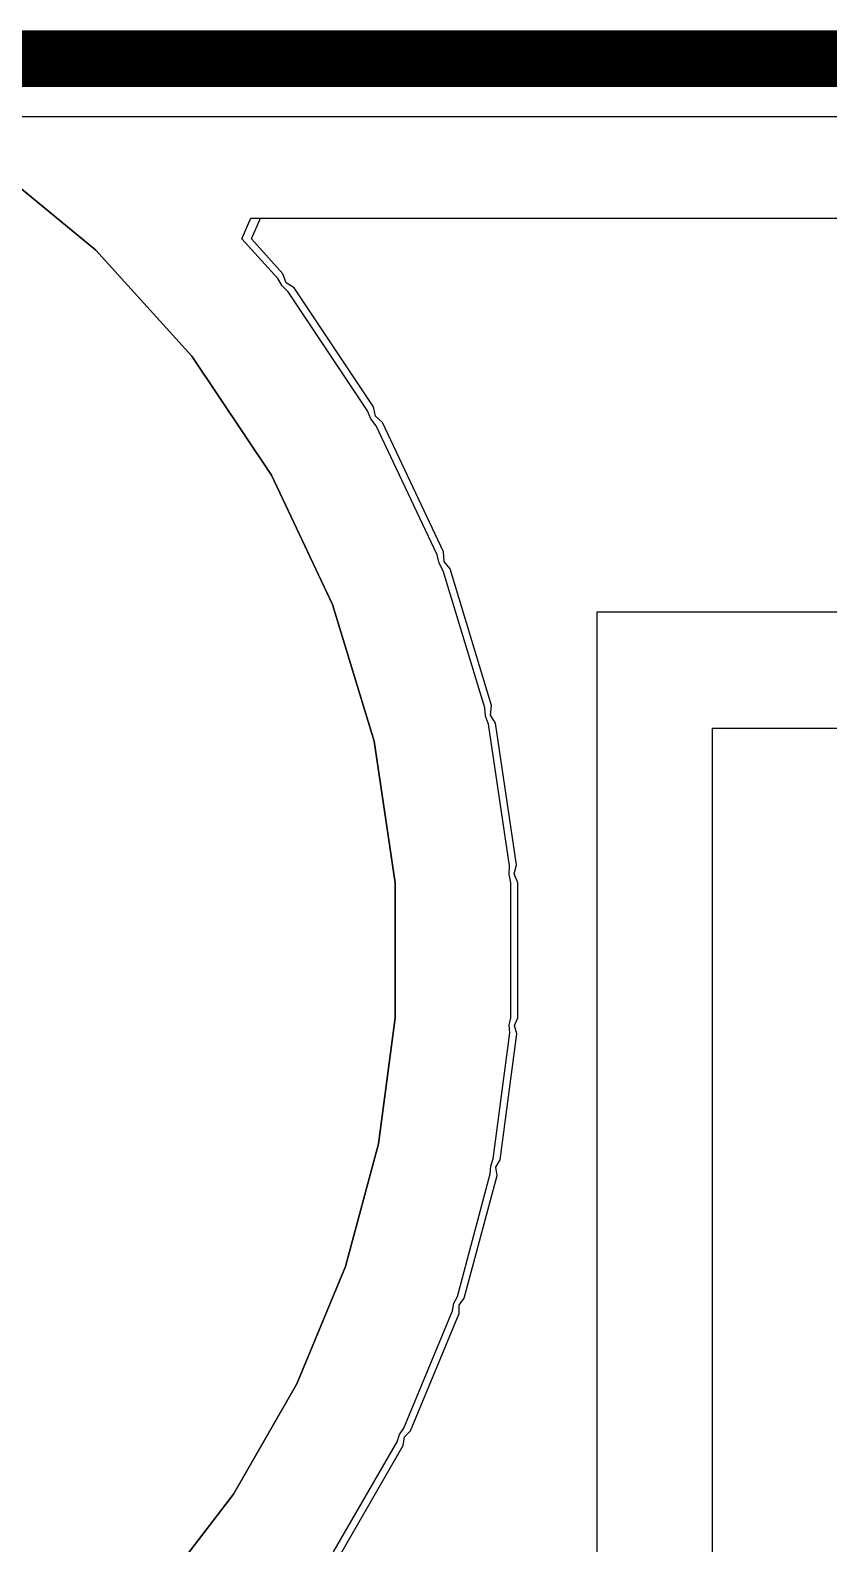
# Model space of a CAD drawing. Header units: inches. Extents: x -4 to 5258, y -4 to 5281.
# Drawn here: x 2.69 to 6.26, y 99.36 to 106.14 of the extents above; entities that cross this region are included whole.
import ezdxf

# ---------------------------------------------------------------- set-up
doc = ezdxf.new("R2010")
doc.units = ezdxf.units.IN
for name, color, linetype in [('Board Outline', 216, 'Continuous'), ('Bottom Layer', 5, 'Continuous'), ('Bottom Solder', 6, 'Continuous'), ('Layer 1', 16, 'Continuous'), ('Top Layer', 1, 'Continuous'), ('Top Solder', 216, 'Continuous')]:
    doc.layers.add(name, color=color, linetype=linetype)

msp = doc.modelspace()

# ---------------------------------------------------------------- linework, layer by layer
at = {"layer": 'Board Outline'}
msp.add_lwpolyline([(-4.0093, 106.0093, 0.254, 0.254, 0), (145.9907, 106.0093, 0.254, 0.254, 0)], format="xyseb", dxfattribs=at)
at = {"layer": 'Bottom Layer'}
for p, q in [((2.9818, 105.1516), (2.4869, 105.5577)), ((3.6347, 105.2025), (3.6759, 105.2954)), ((3.6759, 105.2954), (49.0632, 105.2954)), ((3.4118, 104.6772), (2.9818, 105.1516)), ((3.7955, 105.025), (3.6347, 105.2025)), ((3.8153, 104.9921), (3.7955, 105.025)), ((3.8424, 104.9649), (3.8153, 104.9921)), ((4.1981, 104.4326), (3.8424, 104.9649)), ((3.7675, 104.1448), (3.4118, 104.6772)), ((4.2128, 104.3971), (4.1981, 104.4326)), ((4.2357, 104.3663), (4.2128, 104.3971)), ((4.5094, 103.7875), (4.2357, 104.3663)), ((4.0412, 103.5661), (3.7675, 104.1448)), ((4.5187, 103.7503), (4.5094, 103.7875)), ((4.5368, 103.7164), (4.5187, 103.7503)), ((4.7227, 103.1038), (4.5368, 103.7164)), ((4.227, 102.9534), (4.0412, 103.5661)), ((4.7265, 103.0656), (4.7227, 103.1038)), ((4.7394, 103.0294), (4.7265, 103.0656)), ((4.8333, 102.3961), (4.7394, 103.0294)), ((4.321, 102.3201), (4.227, 102.9534)), ((4.8315, 102.3578), (4.8333, 102.3961)), ((4.321, 102), (4.321, 102.3201)), ((4.8389, 102.3201), (4.8315, 102.3578)), ((4.8389, 102), (4.8389, 102.3201)), ((4.321, 101.7156), (4.321, 102)), ((4.8389, 101.7156), (4.8389, 102)), ((4.2467, 101.1516), (4.321, 101.7156)), ((4.8323, 101.6821), (4.8389, 101.7156)), ((4.7603, 101.084), (4.8345, 101.648)), ((4.8345, 101.648), (4.8323, 101.6821)), ((4.0995, 100.6021), (4.2467, 101.1516)), ((4.5998, 100.468), (4.747, 101.0175)), ((4.747, 101.0175), (4.7493, 101.0516)), ((4.7493, 101.0516), (4.7603, 101.084)), ((3.8818, 100.0765), (4.0995, 100.6021)), ((4.578, 100.4039), (4.5847, 100.4374)), ((4.5847, 100.4374), (4.5998, 100.468)), ((4.3603, 99.8783), (4.578, 100.4039)), ((3.5974, 99.5838), (3.8818, 100.0765)), ((4.3413, 99.8499), (4.3603, 99.8783)), ((4.0459, 99.3249), (4.3304, 99.8175)), ((4.3304, 99.8175), (4.3413, 99.8499)), ((3.2511, 99.1325), (3.5974, 99.5838))]:
    msp.add_line(p, q, dxfattribs=at)
at = {"layer": 'Bottom Solder'}
for p, q in [((2.9818, 105.1516), (2.4869, 105.5577)), ((3.4118, 104.6772), (2.9818, 105.1516)), ((3.7675, 104.1448), (3.4118, 104.6772)), ((4.0412, 103.5661), (3.7675, 104.1448)), ((4.227, 102.9534), (4.0412, 103.5661)), ((4.321, 102.3201), (4.227, 102.9534)), ((4.321, 102), (4.321, 102.3201)), ((4.321, 101.7156), (4.321, 102)), ((4.2467, 101.1516), (4.321, 101.7156)), ((4.0995, 100.6021), (4.2467, 101.1516)), ((3.8818, 100.0765), (4.0995, 100.6021)), ((3.5974, 99.5838), (3.8818, 100.0765)), ((3.2511, 99.1325), (3.5974, 99.5838))]:
    msp.add_line(p, q, dxfattribs=at)
at = {"layer": 'Layer 1'}
for p, q in [((-3.7504, 105.7504), (145.7317, 105.7504)), ((70.97, 103.5307), (5.2243, 103.5307)), ((5.2243, 103.5307), (5.2243, 97.0106)), ((5.7423, 97.0106), (5.7423, 103.0127)), ((5.7423, 103.0127), (70.97, 103.0127))]:
    msp.add_line(p, q, dxfattribs=at)
at = {"layer": 'Top Layer'}
for p, q in [((2.9818, 105.1516), (2.4869, 105.5577)), ((3.6778, 105.2025), (3.7189, 105.2954)), ((3.7189, 105.2954), (52.0021, 105.2954)), ((3.4118, 104.6772), (2.9818, 105.1516)), ((3.8192, 105.0464), (3.6778, 105.2025)), ((3.8335, 105.0063), (3.8192, 105.0464)), ((3.869, 104.9827), (3.8335, 105.0063)), ((4.2246, 104.4503), (3.869, 104.9827)), ((3.7675, 104.1448), (3.4118, 104.6772)), ((4.233, 104.4085), (4.2246, 104.4503)), ((4.2645, 104.3799), (4.233, 104.4085)), ((4.5383, 103.8012), (4.2645, 104.3799)), ((4.0412, 103.5661), (3.7675, 104.1448)), ((4.5403, 103.7586), (4.5383, 103.8012)), ((4.5674, 103.7257), (4.5403, 103.7586)), ((4.7532, 103.113), (4.5674, 103.7257)), ((4.227, 102.9534), (4.0412, 103.5661)), ((4.749, 103.0706), (4.7532, 103.113)), ((4.7709, 103.0341), (4.749, 103.0706)), ((4.8649, 102.4008), (4.7709, 103.0341)), ((4.321, 102.3201), (4.227, 102.9534)), ((4.8545, 102.3595), (4.8649, 102.4008)), ((4.321, 102), (4.321, 102.3201)), ((4.8708, 102.3201), (4.8545, 102.3595)), ((4.8708, 101.7156), (4.8708, 102.3201)), ((4.321, 101.7156), (4.321, 102)), ((4.2467, 101.1516), (4.321, 101.7156)), ((4.8563, 101.6805), (4.8708, 101.7156)), ((4.7919, 101.0798), (4.8661, 101.6438)), ((4.8661, 101.6438), (4.8563, 101.6805)), ((4.0995, 100.6021), (4.2467, 101.1516)), ((4.7729, 101.0469), (4.7919, 101.0798)), ((4.7779, 101.0092), (4.7729, 101.0469)), ((4.6306, 100.4598), (4.7779, 101.0092)), ((3.8818, 100.0765), (4.0995, 100.6021)), ((4.6075, 100.4296), (4.6306, 100.4598)), ((4.6075, 100.3917), (4.6075, 100.4296)), ((4.3898, 99.8661), (4.6075, 100.3917)), ((3.5974, 99.5838), (3.8818, 100.0765)), ((4.3629, 99.8392), (4.3898, 99.8661)), ((4.0735, 99.3089), (4.358, 99.8016)), ((4.358, 99.8016), (4.3629, 99.8392)), ((3.2511, 99.1325), (3.5974, 99.5838))]:
    msp.add_line(p, q, dxfattribs=at)
at = {"layer": 'Top Solder'}
for p, q in [((2.4869, 105.5577), (2.9818, 105.1515)), ((2.9818, 105.1515), (3.4118, 104.6772)), ((3.4118, 104.6772), (3.7675, 104.1448)), ((3.7675, 104.1448), (4.0412, 103.5661)), ((4.0412, 103.5661), (4.227, 102.9534)), ((4.227, 102.9534), (4.321, 102.3201)), ((4.321, 102.3201), (4.321, 102)), ((4.321, 102), (4.321, 101.7156)), ((4.321, 101.7156), (4.2467, 101.1516)), ((4.2467, 101.1516), (4.0995, 100.6021)), ((4.0995, 100.6021), (3.8818, 100.0765)), ((3.8818, 100.0765), (3.5974, 99.5838)), ((3.5974, 99.5838), (3.251, 99.1325))]:
    msp.add_line(p, q, dxfattribs=at)

doc.saveas('drawing.dxf')
